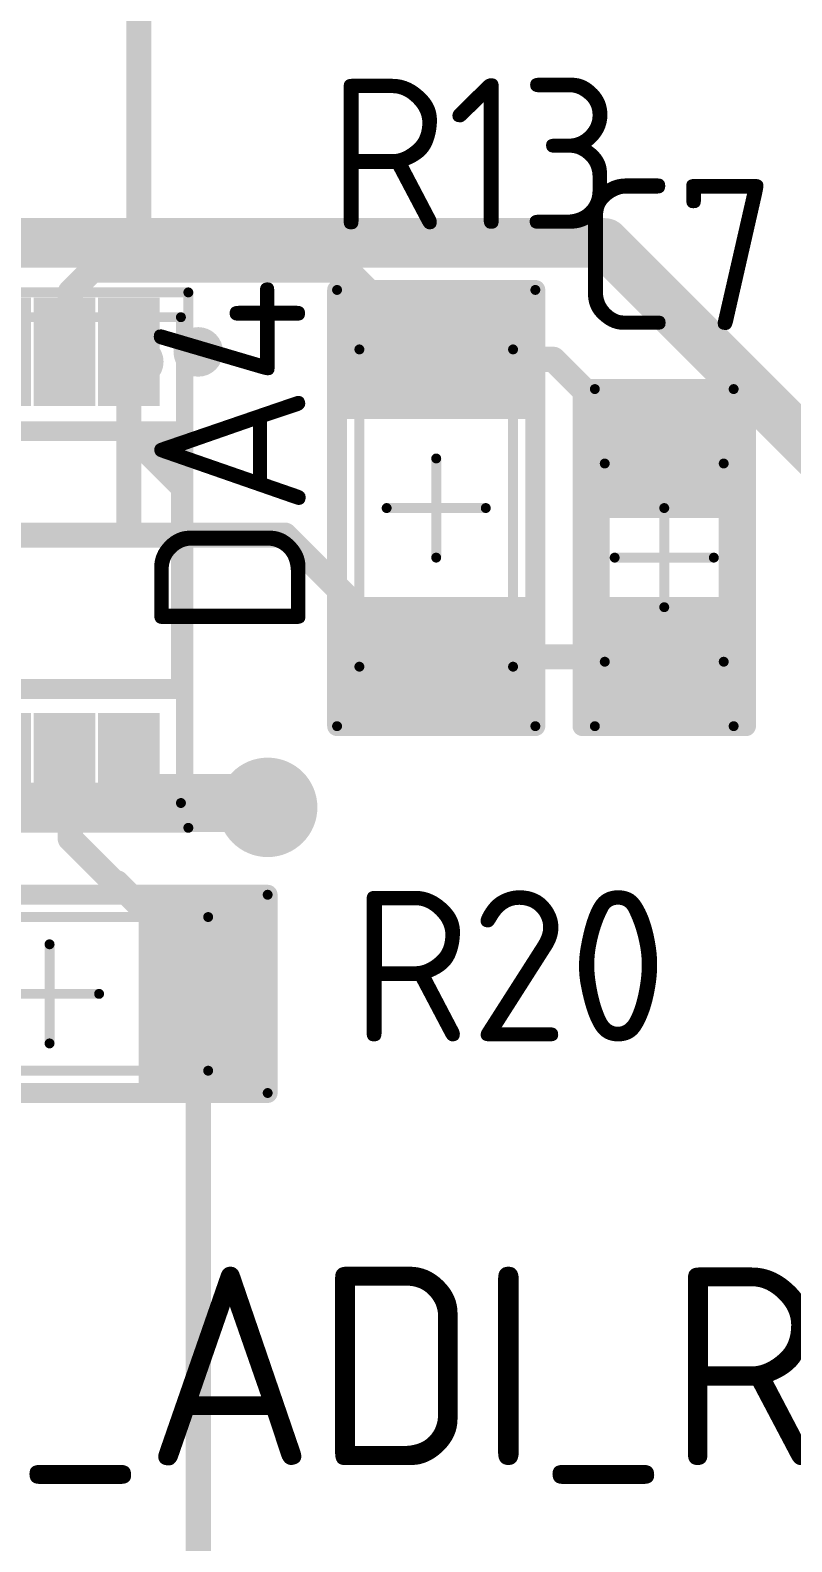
# Model space of a CAD drawing. Header units: inches. Extents: x 0 to 220, y 0 to 79.
# Drawn here: x 170.71 to 178.39, y 19.3 to 34.55 of the extents above; entities that cross this region are included whole.
import ezdxf

# ---------------------------------------------------------------- set-up
doc = ezdxf.new("R2010")
doc.units = ezdxf.units.IN
for name, color, linetype in [('Bottom Layer- Bottom', 5, 'Continuous'), ('Bottom Solder- Bot Mask', 6, 'Continuous'), ('Mechanical 1- Top Assy', 6, 'Continuous'), ('Mechanical 13', 56, 'Continuous'), ('Mechanical 15', 56, 'Continuous'), ('Top Layer- Top', 1, 'Continuous'), ('Top Overlay- Top Silk', 2, 'Continuous'), ('Top Paste- Top Paste', 8, 'Continuous'), ('Top Solder- Top Mask', 216, 'Continuous')]:
    doc.layers.add(name, color=color, linetype=linetype)
doc.styles.add('GOST type B', font='', dxfattribs={"height": 0.2})
doc.styles.get('GOST type B').set_extended_font_data('GOST type B')

# ---------------------------------------------------------------- blocks, each defined once
blk = doc.blocks.new('1206_29')
at = {"layer": 'Top Layer- Top'}
for points in [[(-1.99999981, -0.7999996699999999), (-1.99999981, 0.7999996699999999), (-0.9999992699999999, 0.7999996699999999), (-0.9999992699999999, -0.7999996699999999)], [(0.9999992699999999, -0.7999996699999999), (0.9999992699999999, 0.7999996699999999), (1.99999981, 0.7999996699999999), (1.99999981, -0.7999996699999999)]]:
    blk.add_hatch(color=7, dxfattribs=at).paths.add_polyline_path(points)
at = {"layer": 'Top Paste- Top Paste'}
for points in [[(-1.99999981, -0.7999996699999999), (-1.99999981, 0.7999996699999999), (-0.9999992699999999, 0.7999996699999999), (-0.9999992699999999, -0.7999996699999999)], [(0.9999992699999999, -0.7999996699999999), (0.9999992699999999, 0.7999996699999999), (1.99999981, 0.7999996699999999), (1.99999981, -0.7999996699999999)]]:
    blk.add_hatch(color=7, dxfattribs=at).paths.add_polyline_path(points)
at = {"layer": 'Top Solder- Top Mask'}
for points in [[(-2.10159981, -0.90159967), (-2.10159981, 0.90159967), (-0.89839927, 0.90159967), (-0.89839927, -0.90159967)], [(0.89839927, -0.90159967), (0.89839927, 0.90159967), (2.10159981, 0.90159967), (2.10159981, -0.90159967)]]:
    blk.add_hatch(color=7, dxfattribs=at).paths.add_polyline_path(points)
at = {"layer": 'Mechanical 13'}
for points in [[(-1.60000188, 0.77499972, 0.0999998, 0.0999998, 0), (1.59999934, 0.77499972, 0.0999998, 0.0999998, 0)], [(-1.60000188, -0.77499972, 0.0999998, 0.0999998, 0), (-1.60000188, 0.77499972, 0.0999998, 0.0999998, 0)], [(1.59999934, -0.77499972, 0.0999998, 0.0999998, 0), (1.59999934, 0.77499972, 0.0999998, 0.0999998, 0)], [(-1.60000188, -0.77499972, 0.0999998, 0.0999998, 0), (1.59999934, -0.77499972, 0.0999998, 0.0999998, 0)]]:
    blk.add_lwpolyline(points, format="xyseb", dxfattribs=at)
for points in [[(-1.62500056, 0.77499972, 0.0499999, 0.0499999, 1), (-1.5750032, 0.77499972, 0.0499999, 0.0499999, 1)], [(-1.62500056, 0.77499972, 0.0499999, 0.0499999, 1), (-1.5750032, 0.77499972, 0.0499999, 0.0499999, 1)], [(1.57500066, 0.77499972, 0.0499999, 0.0499999, 1), (1.62499802, 0.77499972, 0.0499999, 0.0499999, 1)], [(1.57500066, 0.77499972, 0.0499999, 0.0499999, 1), (1.62499802, 0.77499972, 0.0499999, 0.0499999, 1)], [(-1.62500056, -0.77499972, 0.0499999, 0.0499999, 1), (-1.5750032, -0.77499972, 0.0499999, 0.0499999, 1)], [(-1.62500056, -0.77499972, 0.0499999, 0.0499999, 1), (-1.5750032, -0.77499972, 0.0499999, 0.0499999, 1)], [(1.57500066, -0.77499972, 0.0499999, 0.0499999, 1), (1.62499802, -0.77499972, 0.0499999, 0.0499999, 1)], [(1.57500066, -0.77499972, 0.0499999, 0.0499999, 1), (1.62499802, -0.77499972, 0.0499999, 0.0499999, 1)]]:
    blk.add_lwpolyline(points, format="xyseb", close=True, dxfattribs=at)
at = {"layer": 'Mechanical 15'}
for points in [[(-2.20000068, -1.00000054, 0.0999998, 0.0999998, 0), (-2.20000068, 1.00000054, 0.0999998, 0.0999998, 0)], [(-2.20000068, 1.00000054, 0.0999998, 0.0999998, 0), (2.20000068, 1.00000054, 0.0999998, 0.0999998, 0)], [(2.20000068, -1.00000054, 0.0999998, 0.0999998, 0), (2.20000068, 1.00000054, 0.0999998, 0.0999998, 0)], [(0, -0.50000154, 0.0999998, 0.0999998, 0), (0, 0.499999, 0.0999998, 0.0999998, 0)], [(-0.499999, 0, 0.0999998, 0.0999998, 0), (0.50000154, 0, 0.0999998, 0.0999998, 0)], [(-2.20000068, -1.00000054, 0.0999998, 0.0999998, 0), (2.20000068, -1.00000054, 0.0999998, 0.0999998, 0)]]:
    blk.add_lwpolyline(points, format="xyseb", dxfattribs=at)
for points in [[(-2.22499936, 1.00000054, 0.0499999, 0.0499999, 1), (-2.175002, 1.00000054, 0.0499999, 0.0499999, 1)], [(-2.22499936, 1.00000054, 0.0499999, 0.0499999, 1), (-2.175002, 1.00000054, 0.0499999, 0.0499999, 1)], [(2.175002, 1.00000054, 0.0499999, 0.0499999, 1), (2.22499936, 1.00000054, 0.0499999, 0.0499999, 1)], [(2.175002, 1.00000054, 0.0499999, 0.0499999, 1), (2.22499936, 1.00000054, 0.0499999, 0.0499999, 1)], [(-0.02499868, 0.499999, 0.0499999, 0.0499999, 1), (0.02499868, 0.499999, 0.0499999, 0.0499999, 1)], [(-0.5249976799999999, 0, 0.0499999, 0.0499999, 1), (-0.47500032, 0, 0.0499999, 0.0499999, 1)], [(0.47500286, 0, 0.0499999, 0.0499999, 1), (0.52500022, 0, 0.0499999, 0.0499999, 1)], [(-0.02499868, -0.50000154, 0.0499999, 0.0499999, 1), (0.02499868, -0.50000154, 0.0499999, 0.0499999, 1)], [(-2.22499936, -1.00000054, 0.0499999, 0.0499999, 1), (-2.175002, -1.00000054, 0.0499999, 0.0499999, 1)], [(-2.22499936, -1.00000054, 0.0499999, 0.0499999, 1), (-2.175002, -1.00000054, 0.0499999, 0.0499999, 1)], [(2.175002, -1.00000054, 0.0499999, 0.0499999, 1), (2.22499936, -1.00000054, 0.0499999, 0.0499999, 1)], [(2.175002, -1.00000054, 0.0499999, 0.0499999, 1), (2.22499936, -1.00000054, 0.0499999, 0.0499999, 1)]]:
    blk.add_lwpolyline(points, format="xyseb", close=True, dxfattribs=at)
at = {"layer": 'Top Overlay- Top Silk'}
for points in [[(-2.20000068, 1.00000054, 0.1999996, 0.1999996, 0), (2.20000068, 1.00000054, 0.1999996, 0.1999996, 0)], [(-2.20000068, -1.00000054, 0.1999996, 0.1999996, 0), (-2.20000068, 1.00000054, 0.1999996, 0.1999996, 0)], [(2.20000068, -1.00000054, 0.1999996, 0.1999996, 0), (2.20000068, 1.00000054, 0.1999996, 0.1999996, 0)], [(-2.20000068, -1.00000054, 0.1999996, 0.1999996, 0), (2.20000068, -1.00000054, 0.1999996, 0.1999996, 0)]]:
    blk.add_lwpolyline(points, format="xyseb", dxfattribs=at)
for points in [[(-2.25000058, 1.00000054, 0.0999998, 0.0999998, 1), (-2.15000078, 1.00000054, 0.0999998, 0.0999998, 1)], [(-2.25000058, 1.00000054, 0.0999998, 0.0999998, 1), (-2.15000078, 1.00000054, 0.0999998, 0.0999998, 1)], [(2.15000078, 1.00000054, 0.0999998, 0.0999998, 1), (2.25000058, 1.00000054, 0.0999998, 0.0999998, 1)], [(2.15000078, 1.00000054, 0.0999998, 0.0999998, 1), (2.25000058, 1.00000054, 0.0999998, 0.0999998, 1)], [(-2.25000058, -1.00000054, 0.0999998, 0.0999998, 1), (-2.15000078, -1.00000054, 0.0999998, 0.0999998, 1)], [(-2.25000058, -1.00000054, 0.0999998, 0.0999998, 1), (-2.15000078, -1.00000054, 0.0999998, 0.0999998, 1)], [(2.15000078, -1.00000054, 0.0999998, 0.0999998, 1), (2.25000058, -1.00000054, 0.0999998, 0.0999998, 1)], [(2.15000078, -1.00000054, 0.0999998, 0.0999998, 1), (2.25000058, -1.00000054, 0.0999998, 0.0999998, 1)]]:
    blk.add_lwpolyline(points, format="xyseb", close=True, dxfattribs=at)
blk = doc.blocks.new('1206_41')
at = {"layer": 'Top Layer- Top'}
for points in [[(-1.99999981, -0.79999967), (-1.99999981, 0.7999996699999997), (-0.99999927, 0.79999967), (-0.9999992699999999, -0.7999996699999997)], [(0.99999927, -0.79999967), (0.9999992699999999, 0.7999996699999997), (1.99999981, 0.79999967), (1.99999981, -0.7999996699999997)]]:
    blk.add_hatch(color=7, dxfattribs=at).paths.add_polyline_path(points)
at = {"layer": 'Top Paste- Top Paste'}
for points in [[(-1.99999981, -0.79999967), (-1.99999981, 0.7999996699999997), (-0.99999927, 0.79999967), (-0.9999992699999999, -0.7999996699999997)], [(0.99999927, -0.79999967), (0.9999992699999999, 0.7999996699999997), (1.99999981, 0.79999967), (1.99999981, -0.7999996699999997)]]:
    blk.add_hatch(color=7, dxfattribs=at).paths.add_polyline_path(points)
at = {"layer": 'Top Solder- Top Mask'}
for points in [[(-2.10159981, -0.9015996700000002), (-2.10159981, 0.9015996699999999), (-0.8983992700000001, 0.9015996700000002), (-0.8983992699999997, -0.9015996699999999)], [(0.8983992700000001, -0.9015996700000002), (0.8983992699999997, 0.9015996699999999), (2.10159981, 0.9015996700000002), (2.10159981, -0.9015996699999999)]]:
    blk.add_hatch(color=7, dxfattribs=at).paths.add_polyline_path(points)
at = {"layer": 'Mechanical 13'}
for points in [[(1.59999934, 0.77499972, 0.0999998, 0.0999998, 0), (-1.60000188, 0.77499972, 0.0999998, 0.0999998, 0)], [(-1.60000188, -0.77499972, 0.0999998, 0.0999998, 0), (-1.60000188, 0.77499972, 0.0999998, 0.0999998, 0)], [(1.59999934, -0.77499972, 0.0999998, 0.0999998, 0), (1.59999934, 0.77499972, 0.0999998, 0.0999998, 0)], [(1.59999934, -0.77499972, 0.0999998, 0.0999998, 0), (-1.60000188, -0.77499972, 0.0999998, 0.0999998, 0)]]:
    blk.add_lwpolyline(points, format="xyseb", dxfattribs=at)
for points in [[(-1.62500056, 0.77499972, 0.0499999, 0.0499999, 1), (-1.5750032, 0.77499972, 0.0499999, 0.0499999, 1)], [(-1.62500056, 0.77499972, 0.0499999, 0.0499999, 1), (-1.5750032, 0.77499972, 0.0499999, 0.0499999, 1)], [(1.57500066, 0.77499972, 0.0499999, 0.0499999, 1), (1.62499802, 0.77499972, 0.0499999, 0.0499999, 1)], [(1.57500066, 0.77499972, 0.0499999, 0.0499999, 1), (1.62499802, 0.77499972, 0.0499999, 0.0499999, 1)], [(-1.62500056, -0.77499972, 0.0499999, 0.0499999, 1), (-1.5750032, -0.77499972, 0.0499999, 0.0499999, 1)], [(-1.62500056, -0.77499972, 0.0499999, 0.0499999, 1), (-1.5750032, -0.77499972, 0.0499999, 0.0499999, 1)], [(1.57500066, -0.77499972, 0.0499999, 0.0499999, 1), (1.62499802, -0.77499972, 0.0499999, 0.0499999, 1)], [(1.57500066, -0.77499972, 0.0499999, 0.0499999, 1), (1.62499802, -0.77499972, 0.0499999, 0.0499999, 1)]]:
    blk.add_lwpolyline(points, format="xyseb", close=True, dxfattribs=at)
at = {"layer": 'Mechanical 15'}
for points in [[(-2.20000068, -1.00000054, 0.0999998, 0.0999998, 0), (-2.20000068, 1.00000054, 0.0999998, 0.0999998, 0)], [(2.20000068, 1.00000054, 0.0999998, 0.0999998, 0), (-2.20000068, 1.00000054, 0.0999998, 0.0999998, 0)], [(2.20000068, -1.00000054, 0.0999998, 0.0999998, 0), (2.20000068, 1.00000054, 0.0999998, 0.0999998, 0)], [(0, -0.50000154, 0.0999998, 0.0999998, 0), (0, 0.499999, 0.0999998, 0.0999998, 0)], [(0.50000154, 0, 0.0999998, 0.0999998, 0), (-0.499999, 0, 0.0999998, 0.0999998, 0)], [(2.20000068, -1.00000054, 0.0999998, 0.0999998, 0), (-2.20000068, -1.00000054, 0.0999998, 0.0999998, 0)]]:
    blk.add_lwpolyline(points, format="xyseb", dxfattribs=at)
for points in [[(-2.22499936, 1.00000054, 0.0499999, 0.0499999, 1), (-2.175002, 1.00000054, 0.0499999, 0.0499999, 1)], [(-2.22499936, 1.00000054, 0.0499999, 0.0499999, 1), (-2.175002, 1.00000054, 0.0499999, 0.0499999, 1)], [(2.175002, 1.00000054, 0.0499999, 0.0499999, 1), (2.22499936, 1.00000054, 0.0499999, 0.0499999, 1)], [(2.175002, 1.00000054, 0.0499999, 0.0499999, 1), (2.22499936, 1.00000054, 0.0499999, 0.0499999, 1)], [(-0.02499868, 0.499999, 0.0499999, 0.0499999, 1), (0.02499868, 0.499999, 0.0499999, 0.0499999, 1)], [(-0.5249976799999999, 0, 0.0499999, 0.0499999, 1), (-0.47500032, 0, 0.0499999, 0.0499999, 1)], [(0.47500286, 0, 0.0499999, 0.0499999, 1), (0.52500022, 0, 0.0499999, 0.0499999, 1)], [(-0.02499868, -0.50000154, 0.0499999, 0.0499999, 1), (0.02499868, -0.50000154, 0.0499999, 0.0499999, 1)], [(-2.22499936, -1.00000054, 0.0499999, 0.0499999, 1), (-2.175002, -1.00000054, 0.0499999, 0.0499999, 1)], [(-2.22499936, -1.00000054, 0.0499999, 0.0499999, 1), (-2.175002, -1.00000054, 0.0499999, 0.0499999, 1)], [(2.175002, -1.00000054, 0.0499999, 0.0499999, 1), (2.22499936, -1.00000054, 0.0499999, 0.0499999, 1)], [(2.175002, -1.00000054, 0.0499999, 0.0499999, 1), (2.22499936, -1.00000054, 0.0499999, 0.0499999, 1)]]:
    blk.add_lwpolyline(points, format="xyseb", close=True, dxfattribs=at)
at = {"layer": 'Top Overlay- Top Silk'}
for points in [[(2.20000068, 1.00000054, 0.1999996, 0.1999996, 0), (-2.20000068, 1.00000054, 0.1999996, 0.1999996, 0)], [(-2.20000068, -1.00000054, 0.1999996, 0.1999996, 0), (-2.20000068, 1.00000054, 0.1999996, 0.1999996, 0)], [(2.20000068, -1.00000054, 0.1999996, 0.1999996, 0), (2.20000068, 1.00000054, 0.1999996, 0.1999996, 0)], [(2.20000068, -1.00000054, 0.1999996, 0.1999996, 0), (-2.20000068, -1.00000054, 0.1999996, 0.1999996, 0)]]:
    blk.add_lwpolyline(points, format="xyseb", dxfattribs=at)
for points in [[(-2.25000058, 1.00000054, 0.0999998, 0.0999998, 1), (-2.15000078, 1.00000054, 0.0999998, 0.0999998, 1)], [(-2.25000058, 1.00000054, 0.0999998, 0.0999998, 1), (-2.15000078, 1.00000054, 0.0999998, 0.0999998, 1)], [(2.15000078, 1.00000054, 0.0999998, 0.0999998, 1), (2.25000058, 1.00000054, 0.0999998, 0.0999998, 1)], [(2.15000078, 1.00000054, 0.0999998, 0.0999998, 1), (2.25000058, 1.00000054, 0.0999998, 0.0999998, 1)], [(-2.25000058, -1.00000054, 0.0999998, 0.0999998, 1), (-2.15000078, -1.00000054, 0.0999998, 0.0999998, 1)], [(-2.25000058, -1.00000054, 0.0999998, 0.0999998, 1), (-2.15000078, -1.00000054, 0.0999998, 0.0999998, 1)], [(2.15000078, -1.00000054, 0.0999998, 0.0999998, 1), (2.25000058, -1.00000054, 0.0999998, 0.0999998, 1)], [(2.15000078, -1.00000054, 0.0999998, 0.0999998, 1), (2.25000058, -1.00000054, 0.0999998, 0.0999998, 1)]]:
    blk.add_lwpolyline(points, format="xyseb", close=True, dxfattribs=at)
blk = doc.blocks.new('8_MSOP_45')
at = {"layer": 'Mechanical 1- Top Assy'}
h = blk.add_hatch(color=7, dxfattribs=at)
edge = h.paths.add_edge_path()
edge.add_arc((-0.0999998, 0.0999998), 0.2499995, 0, 360)
at = {"layer": 'Top Layer- Top'}
for points in [[(-0.20999958, 3.74499886), (-0.20999958, 4.63499962), (0.20999958, 4.63499962), (0.20999958, 3.74499886)], [(0.44000166, 3.74499886), (0.44000166, 4.63499962), (0.86000082, 4.63499962), (0.86000082, 3.74499886)], [(1.09000036, 3.74499886), (1.09000036, 4.63499962), (1.50999952, 4.63499962), (1.50999952, 3.74499886)], [(1.7400016, 3.74499886), (1.7400016, 4.63499962), (2.16000076, 4.63499962), (2.16000076, 3.74499886)], [(-0.20999958, -0.44500038), (-0.20999958, 0.44500038), (0.20999958, 0.44500038), (0.20999958, -0.44500038)], [(0.44000166, -0.44500038), (0.44000166, 0.44500038), (0.86000082, 0.44500038), (0.86000082, -0.44500038)], [(1.09000036, -0.44500038), (1.09000036, 0.44500038), (1.50999952, 0.44500038), (1.50999952, -0.44500038)], [(1.7400016, -0.44500038), (1.7400016, 0.44500038), (2.16000076, 0.44500038), (2.16000076, -0.44500038)]]:
    blk.add_hatch(color=7, dxfattribs=at).paths.add_polyline_path(points)
at = {"layer": 'Top Overlay- Top Silk'}
blk.add_hatch(color=2, dxfattribs=at).paths.add_polyline_path([(-0.52500022, 0.8000009399999999), (0.19496786, 0.80002888), (-0.52502816, 1.5200249)])
h = blk.add_hatch(color=7, dxfattribs=at)
edge = h.paths.add_edge_path()
edge.add_arc((-0.7000011399999999, 0), 0.2499995, 0, 360)
at = {"layer": 'Top Paste- Top Paste'}
for points in [[(-0.20999958, 3.74499886), (-0.20999958, 4.63499962), (0.20999958, 4.63499962), (0.20999958, 3.74499886)], [(0.44000166, 3.74499886), (0.44000166, 4.63499962), (0.86000082, 4.63499962), (0.86000082, 3.74499886)], [(1.09000036, 3.74499886), (1.09000036, 4.63499962), (1.50999952, 4.63499962), (1.50999952, 3.74499886)], [(1.7400016, 3.74499886), (1.7400016, 4.63499962), (2.16000076, 4.63499962), (2.16000076, 3.74499886)], [(-0.20999958, -0.44500038), (-0.20999958, 0.44500038), (0.20999958, 0.44500038), (0.20999958, -0.44500038)], [(0.44000166, -0.44500038), (0.44000166, 0.44500038), (0.86000082, 0.44500038), (0.86000082, -0.44500038)], [(1.09000036, -0.44500038), (1.09000036, 0.44500038), (1.50999952, 0.44500038), (1.50999952, -0.44500038)], [(1.7400016, -0.44500038), (1.7400016, 0.44500038), (2.16000076, 0.44500038), (2.16000076, -0.44500038)]]:
    blk.add_hatch(color=7, dxfattribs=at).paths.add_polyline_path(points)
at = {"layer": 'Top Solder- Top Mask'}
for points in [[(-0.31159958, 3.64339886), (-0.3115995799999999, 4.73659962), (0.31159958, 4.73659962), (0.3115995799999999, 3.64339886)], [(0.33840166, 3.64339886), (0.33840166, 4.73659962), (0.9616008199999999, 4.73659962), (0.9616008199999999, 3.64339886)], [(0.98840036, 3.64339886), (0.98840036, 4.73659962), (1.61159952, 4.73659962), (1.61159952, 3.64339886)], [(1.6384016, 3.64339886), (1.6384016, 4.73659962), (2.26160076, 4.73659962), (2.26160076, 3.64339886)], [(-0.31159958, -0.54660038), (-0.3115995799999999, 0.54660038), (0.31159958, 0.54660038), (0.3115995799999999, -0.54660038)], [(0.33840166, -0.54660038), (0.33840166, 0.54660038), (0.9616008199999999, 0.54660038), (0.9616008199999999, -0.54660038)], [(0.98840036, -0.54660038), (0.98840036, 0.54660038), (1.61159952, 0.54660038), (1.61159952, -0.54660038)], [(1.6384016, -0.54660038), (1.6384016, 0.54660038), (2.26160076, 0.54660038), (2.26160076, -0.54660038)]]:
    blk.add_hatch(color=7, dxfattribs=at).paths.add_polyline_path(points)
at = {"layer": 'Mechanical 1- Top Assy'}
for points in [[(2.47498616, 4.5501941, 0.0999998, 0.0999998, 0), (-0.5250586399999999, 4.5501941, 0.0999998, 0.0999998, 0)], [(-0.5250586399999999, 4.5501941, 0.0999998, 0.0999998, 0), (-0.5250586399999999, -0.34985198, 0.0999998, 0.0999998, 0)], [(2.47498616, 4.5501941, 0.0999998, 0.0999998, 0), (2.47498616, -0.34985198, 0.0999998, 0.0999998, 0)], [(2.47498616, -0.34985198, 0.0999998, 0.0999998, 0), (-0.5250586399999999, -0.34985198, 0.0999998, 0.0999998, 0)]]:
    blk.add_lwpolyline(points, format="xyseb", dxfattribs=at)
for points in [[(-0.55005732, 4.5501941, 0.0499999, 0.0499999, 1), (-0.50005996, 4.5501941, 0.0499999, 0.0499999, 1)], [(-0.55005732, 4.5501941, 0.0499999, 0.0499999, 1), (-0.50005996, 4.5501941, 0.0499999, 0.0499999, 1)], [(2.44998748, 4.5501941, 0.0499999, 0.0499999, 1), (2.49998484, 4.5501941, 0.0499999, 0.0499999, 1)], [(2.44998748, 4.5501941, 0.0499999, 0.0499999, 1), (2.49998484, 4.5501941, 0.0499999, 0.0499999, 1)], [(-0.55005732, -0.34985198, 0.0499999, 0.0499999, 1), (-0.50005996, -0.34985198, 0.0499999, 0.0499999, 1)], [(-0.55005732, -0.34985198, 0.0499999, 0.0499999, 1), (-0.50005996, -0.34985198, 0.0499999, 0.0499999, 1)], [(2.44998748, -0.34985198, 0.0499999, 0.0499999, 1), (2.49998484, -0.34985198, 0.0499999, 0.0499999, 1)], [(2.44998748, -0.34985198, 0.0499999, 0.0499999, 1), (2.49998484, -0.34985198, 0.0499999, 0.0499999, 1)]]:
    blk.add_lwpolyline(points, format="xyseb", close=True, dxfattribs=at)
at = {"layer": 'Mechanical 15'}
for points in [[(-0.5999987999999999, 4.800000559999999, 0.0999998, 0.0999998, 0), (-0.5999987999999999, -0.5999987999999999, 0.0999998, 0.0999998, 0)], [(2.59999988, 4.800000559999999, 0.0999998, 0.0999998, 0), (-0.5999987999999999, 4.800000559999999, 0.0999998, 0.0999998, 0)], [(2.59999988, 4.800000559999999, 0.0999998, 0.0999998, 0), (2.59999988, 3.300001019999999, 0.0999998, 0.0999998, 0)], [(2.59999988, 3.300001019999999, 0.0999998, 0.0999998, 0), (2.59999988, -0.5999987999999999, 0.0999998, 0.0999998, 0)], [(2.59999988, -0.5999987999999999, 0.0999998, 0.0999998, 0), (-0.5999987999999999, -0.5999987999999999, 0.0999998, 0.0999998, 0)]]:
    blk.add_lwpolyline(points, format="xyseb", dxfattribs=at)
for points in [[(-0.62499748, 4.800000559999999, 0.0499999, 0.0499999, 1), (-0.57500012, 4.800000559999999, 0.0499999, 0.0499999, 1)], [(-0.62499748, 4.800000559999999, 0.0499999, 0.0499999, 1), (-0.57500012, 4.800000559999999, 0.0499999, 0.0499999, 1)], [(2.5750012, 4.800000559999999, 0.0499999, 0.0499999, 1), (2.62499856, 4.800000559999999, 0.0499999, 0.0499999, 1)], [(2.5750012, 4.800000559999999, 0.0499999, 0.0499999, 1), (2.62499856, 4.800000559999999, 0.0499999, 0.0499999, 1)], [(2.5750012, 3.300001019999999, 0.0499999, 0.0499999, 1), (2.62499856, 3.300001019999999, 0.0499999, 0.0499999, 1)], [(2.5750012, 3.300001019999999, 0.0499999, 0.0499999, 1), (2.62499856, 3.300001019999999, 0.0499999, 0.0499999, 1)], [(-0.62499748, -0.5999987999999999, 0.0499999, 0.0499999, 1), (-0.57500012, -0.5999987999999999, 0.0499999, 0.0499999, 1)], [(-0.62499748, -0.5999987999999999, 0.0499999, 0.0499999, 1), (-0.57500012, -0.5999987999999999, 0.0499999, 0.0499999, 1)], [(2.5750012, -0.5999987999999999, 0.0499999, 0.0499999, 1), (2.62499856, -0.5999987999999999, 0.0499999, 0.0499999, 1)], [(2.5750012, -0.5999987999999999, 0.0499999, 0.0499999, 1), (2.62499856, -0.5999987999999999, 0.0499999, 0.0499999, 1)]]:
    blk.add_lwpolyline(points, format="xyseb", close=True, dxfattribs=at)
at = {"layer": 'Top Overlay- Top Silk'}
for points in [[(-0.52500022, 3.40000082, 0.1999996, 0.1999996, 0), (-0.52500022, 0.8000009399999999, 0.1999996, 0.1999996, 0)], [(2.50000008, 3.40000082, 0.1999996, 0.1999996, 0), (-0.52500022, 3.40000082, 0.1999996, 0.1999996, 0)], [(2.50000008, 3.40000082, 0.1999996, 0.1999996, 0), (2.50000008, 0.8000009399999999, 0.1999996, 0.1999996, 0)], [(2.50000008, 0.8000009399999999, 0.1999996, 0.1999996, 0), (-0.52500022, 0.8000009399999999, 0.1999996, 0.1999996, 0)]]:
    blk.add_lwpolyline(points, format="xyseb", dxfattribs=at)
for points in [[(-0.57500012, 3.40000082, 0.0999998, 0.0999998, 1), (-0.47500032, 3.40000082, 0.0999998, 0.0999998, 1)], [(-0.57500012, 3.40000082, 0.0999998, 0.0999998, 1), (-0.47500032, 3.40000082, 0.0999998, 0.0999998, 1)], [(2.45000018, 3.40000082, 0.0999998, 0.0999998, 1), (2.54999998, 3.40000082, 0.0999998, 0.0999998, 1)], [(2.45000018, 3.40000082, 0.0999998, 0.0999998, 1), (2.54999998, 3.40000082, 0.0999998, 0.0999998, 1)], [(-0.57500012, 0.8000009399999999, 0.0999998, 0.0999998, 1), (-0.47500032, 0.8000009399999999, 0.0999998, 0.0999998, 1)], [(-0.57500012, 0.8000009399999999, 0.0999998, 0.0999998, 1), (-0.47500032, 0.8000009399999999, 0.0999998, 0.0999998, 1)], [(2.45000018, 0.8000009399999999, 0.0999998, 0.0999998, 1), (2.54999998, 0.8000009399999999, 0.0999998, 0.0999998, 1)], [(2.45000018, 0.8000009399999999, 0.0999998, 0.0999998, 1), (2.54999998, 0.8000009399999999, 0.0999998, 0.0999998, 1)]]:
    blk.add_lwpolyline(points, format="xyseb", close=True, dxfattribs=at)
blk = doc.blocks.new('CAP__0805_52')
at = {"layer": 'Top Layer- Top'}
for points in [[(-1.50000081, -0.6250000200000001), (-1.50000081, 0.6250000199999999), (-0.5000002700000001, 0.6250000200000001), (-0.5000002699999999, -0.6250000199999999)], [(0.5000002700000001, -0.6250000200000001), (0.5000002699999999, 0.6250000199999999), (1.50000081, 0.6250000200000001), (1.50000081, -0.6250000199999999)]]:
    blk.add_hatch(color=7, dxfattribs=at).paths.add_polyline_path(points)
at = {"layer": 'Top Paste- Top Paste'}
for points in [[(-1.50000081, -0.6250000200000001), (-1.50000081, 0.6250000199999999), (-0.5000002700000001, 0.6250000200000001), (-0.5000002699999999, -0.6250000199999999)], [(0.5000002700000001, -0.6250000200000001), (0.5000002699999999, 0.6250000199999999), (1.50000081, 0.6250000200000001), (1.50000081, -0.6250000199999999)]]:
    blk.add_hatch(color=7, dxfattribs=at).paths.add_polyline_path(points)
at = {"layer": 'Top Solder- Top Mask'}
for points in [[(-1.60160081, -0.7266000200000001), (-1.60160081, 0.7266000199999998), (-0.3984002700000001, 0.7266000200000001), (-0.3984002699999999, -0.7266000199999998)], [(0.3984002700000001, -0.7266000200000001), (0.3984002699999999, 0.7266000199999998), (1.60160081, 0.7266000200000001), (1.60160081, -0.7266000199999998)]]:
    blk.add_hatch(color=7, dxfattribs=at).paths.add_polyline_path(points)
at = {"layer": 'Mechanical 13'}
for points in [[(-0.94918784, -0.5999987999999999, 0.0999998, 0.0999998, 0), (-0.94918784, 0.5999987999999999, 0.0999998, 0.0999998, 0)], [(1.05000044, 0.5999987999999999, 0.0999998, 0.0999998, 0), (-0.94918784, 0.5999987999999999, 0.0999998, 0.0999998, 0)], [(1.05000044, -0.5999987999999999, 0.0999998, 0.0999998, 0), (1.05000044, 0.5999987999999999, 0.0999998, 0.0999998, 0)], [(1.05000044, -0.5999987999999999, 0.0999998, 0.0999998, 0), (-0.94918784, -0.5999987999999999, 0.0999998, 0.0999998, 0)]]:
    blk.add_lwpolyline(points, format="xyseb", dxfattribs=at)
for points in [[(-0.97418652, 0.5999987999999999, 0.0499999, 0.0499999, 1), (-0.92418916, 0.5999987999999999, 0.0499999, 0.0499999, 1)], [(-0.97418652, 0.5999987999999999, 0.0499999, 0.0499999, 1), (-0.92418916, 0.5999987999999999, 0.0499999, 0.0499999, 1)], [(1.02500176, 0.5999987999999999, 0.0499999, 0.0499999, 1), (1.07499912, 0.5999987999999999, 0.0499999, 0.0499999, 1)], [(1.02500176, 0.5999987999999999, 0.0499999, 0.0499999, 1), (1.07499912, 0.5999987999999999, 0.0499999, 0.0499999, 1)], [(-0.97418652, -0.5999987999999999, 0.0499999, 0.0499999, 1), (-0.92418916, -0.5999987999999999, 0.0499999, 0.0499999, 1)], [(-0.97418652, -0.5999987999999999, 0.0499999, 0.0499999, 1), (-0.92418916, -0.5999987999999999, 0.0499999, 0.0499999, 1)], [(1.02500176, -0.5999987999999999, 0.0499999, 0.0499999, 1), (1.07499912, -0.5999987999999999, 0.0499999, 0.0499999, 1)], [(1.02500176, -0.5999987999999999, 0.0499999, 0.0499999, 1), (1.07499912, -0.5999987999999999, 0.0499999, 0.0499999, 1)]]:
    blk.add_lwpolyline(points, format="xyseb", close=True, dxfattribs=at)
at = {"layer": 'Mechanical 15'}
for points in [[(1.69999914, 0.7000011399999999, 0.0999998, 0.0999998, 0), (-1.69999914, 0.7000011399999999, 0.0999998, 0.0999998, 0)], [(-1.69999914, -0.7000011399999999, 0.0999998, 0.0999998, 0), (-1.69999914, 0.7000011399999999, 0.0999998, 0.0999998, 0)], [(1.69999914, -0.7000011399999999, 0.0999998, 0.0999998, 0), (1.69999914, 0.7000011399999999, 0.0999998, 0.0999998, 0)], [(0, -0.499999, 0.0999998, 0.0999998, 0), (0, 0.499999, 0.0999998, 0.0999998, 0)], [(0.50000154, 0, 0.0999998, 0.0999998, 0), (-0.499999, 0, 0.0999998, 0.0999998, 0)], [(1.69999914, -0.7000011399999999, 0.0999998, 0.0999998, 0), (-1.69999914, -0.7000011399999999, 0.0999998, 0.0999998, 0)]]:
    blk.add_lwpolyline(points, format="xyseb", dxfattribs=at)
for points in [[(-1.72499782, 0.7000011399999999, 0.0499999, 0.0499999, 1), (-1.67500046, 0.7000011399999999, 0.0499999, 0.0499999, 1)], [(-1.72499782, 0.7000011399999999, 0.0499999, 0.0499999, 1), (-1.67500046, 0.7000011399999999, 0.0499999, 0.0499999, 1)], [(1.67500046, 0.7000011399999999, 0.0499999, 0.0499999, 1), (1.72499782, 0.7000011399999999, 0.0499999, 0.0499999, 1)], [(1.67500046, 0.7000011399999999, 0.0499999, 0.0499999, 1), (1.72499782, 0.7000011399999999, 0.0499999, 0.0499999, 1)], [(-0.02499868, 0.499999, 0.0499999, 0.0499999, 1), (0.02499868, 0.499999, 0.0499999, 0.0499999, 1)], [(-0.5249976799999999, 0, 0.0499999, 0.0499999, 1), (-0.47500032, 0, 0.0499999, 0.0499999, 1)], [(0.47500286, 0, 0.0499999, 0.0499999, 1), (0.52500022, 0, 0.0499999, 0.0499999, 1)], [(-0.02499868, -0.499999, 0.0499999, 0.0499999, 1), (0.02499868, -0.499999, 0.0499999, 0.0499999, 1)], [(-1.72499782, -0.7000011399999999, 0.0499999, 0.0499999, 1), (-1.67500046, -0.7000011399999999, 0.0499999, 0.0499999, 1)], [(-1.72499782, -0.7000011399999999, 0.0499999, 0.0499999, 1), (-1.67500046, -0.7000011399999999, 0.0499999, 0.0499999, 1)], [(1.67500046, -0.7000011399999999, 0.0499999, 0.0499999, 1), (1.72499782, -0.7000011399999999, 0.0499999, 0.0499999, 1)], [(1.67500046, -0.7000011399999999, 0.0499999, 0.0499999, 1), (1.72499782, -0.7000011399999999, 0.0499999, 0.0499999, 1)]]:
    blk.add_lwpolyline(points, format="xyseb", close=True, dxfattribs=at)
at = {"layer": 'Top Overlay- Top Silk'}
for points in [[(-1.69999914, -0.8249996199999998, 0.1999996, 0.1999996, 0), (-1.69999914, 0.8249996199999998, 0.1999996, 0.1999996, 0)], [(1.69999914, 0.8249996199999998, 0.1999996, 0.1999996, 0), (-1.69999914, 0.8249996199999998, 0.1999996, 0.1999996, 0)], [(1.69999914, -0.8249996199999998, 0.1999996, 0.1999996, 0), (1.69999914, 0.8249996199999998, 0.1999996, 0.1999996, 0)], [(1.69999914, -0.8249996199999998, 0.1999996, 0.1999996, 0), (-1.69999914, -0.8249996199999998, 0.1999996, 0.1999996, 0)]]:
    blk.add_lwpolyline(points, format="xyseb", dxfattribs=at)
for points in [[(-1.74999904, 0.8249996199999998, 0.0999998, 0.0999998, 1), (-1.64999924, 0.8249996199999998, 0.0999998, 0.0999998, 1)], [(-1.74999904, 0.8249996199999998, 0.0999998, 0.0999998, 1), (-1.64999924, 0.8249996199999998, 0.0999998, 0.0999998, 1)], [(1.64999924, 0.8249996199999998, 0.0999998, 0.0999998, 1), (1.74999904, 0.8249996199999998, 0.0999998, 0.0999998, 1)], [(1.64999924, 0.8249996199999998, 0.0999998, 0.0999998, 1), (1.74999904, 0.8249996199999998, 0.0999998, 0.0999998, 1)], [(-1.74999904, -0.8249996199999998, 0.0999998, 0.0999998, 1), (-1.64999924, -0.8249996199999998, 0.0999998, 0.0999998, 1)], [(-1.74999904, -0.8249996199999998, 0.0999998, 0.0999998, 1), (-1.64999924, -0.8249996199999998, 0.0999998, 0.0999998, 1)], [(1.64999924, -0.8249996199999998, 0.0999998, 0.0999998, 1), (1.74999904, -0.8249996199999998, 0.0999998, 0.0999998, 1)], [(1.64999924, -0.8249996199999998, 0.0999998, 0.0999998, 1), (1.74999904, -0.8249996199999998, 0.0999998, 0.0999998, 1)]]:
    blk.add_lwpolyline(points, format="xyseb", close=True, dxfattribs=at)

msp = doc.modelspace()

# ---------------------------------------------------------------- hatches: boundary and pattern name
at = {"layer": 'Bottom Layer- Bottom'}
h = msp.add_hatch(color=7, dxfattribs=at)
edge = h.paths.add_edge_path()
edge.add_arc((173.09999924, 26.70712718), 0.3999992, 0, 360)
at = {"layer": 'Bottom Solder- Bot Mask'}
h = msp.add_hatch(color=7, dxfattribs=at)
edge = h.paths.add_edge_path()
edge.add_arc((173.09999924, 26.70712718), 0.5015992, 0, 360)
at = {"layer": 'Top Layer- Top'}
h = msp.add_hatch(color=7, dxfattribs=at)
edge = h.paths.add_edge_path()
edge.add_arc((173.09999924, 26.70712718), 0.3999992, 0, 360)
at = {"layer": 'Top Solder- Top Mask'}
h = msp.add_hatch(color=7, dxfattribs=at)
edge = h.paths.add_edge_path()
edge.add_arc((173.09999924, 26.70712718), 0.5015992, 0, 360)

# ---------------------------------------------------------------- linework, layer by layer
at = {"layer": 'Bottom Layer- Bottom'}
for points in [[(150.39999638, 32.40000123999999, 0.499999, 0.499999, 0), (176.49999752, 32.40000123999999, 0.499999, 0.499999, 0)], [(176.49999752, 32.40000123999999, 0.499999, 0.499999, 0), (188.39999912, 20.49999964, 0.499999, 0.499999, 0)], [(169.26587432, 26.70712718, 0.499999, 0.499999, 0), (173.09999924, 26.70712718, 0.499999, 0.499999, 0)]]:
    msp.add_lwpolyline(points, format="xyseb", dxfattribs=at)
for points in [[(176.37499904, 32.40000123999999, 0.2499995, 0.2499995, 1), (176.624996, 32.40000123999999, 0.2499995, 0.2499995, 1)], [(176.37499904, 32.40000123999999, 0.2499995, 0.2499995, 1), (176.624996, 32.40000123999999, 0.2499995, 0.2499995, 1)], [(172.97500076, 26.70712718, 0.2499995, 0.2499995, 1), (173.22499772, 26.70712718, 0.2499995, 0.2499995, 1)]]:
    msp.add_lwpolyline(points, format="xyseb", close=True, dxfattribs=at)
at = {"layer": 'Top Layer- Top'}
for points in [[(171.80100514, 32.12698934, 0.254, 0.254, 0), (171.80100514, 46.76497886, 0.254, 0.254, 0)], [(171.10900246, 31.90380462, 0.254, 0.254, 0), (171.33218718, 32.12698934, 0.254, 0.254, 0)], [(171.33218718, 32.12698934, 0.254, 0.254, 0), (171.80100514, 32.12698934, 0.254, 0.254, 0)], [(171.80100514, 32.12698934, 0.254, 0.254, 0), (173.89899434, 32.12698934, 0.254, 0.254, 0)], [(173.89899434, 32.12698934, 0.254, 0.254, 0), (174.80000092, 31.22598276, 0.254, 0.254, 0)], [(171.10900246, 31.35999062, 0.254, 0.254, 0), (171.10900246, 31.90380462, 0.254, 0.254, 0)], [(171.0500008, 31.30098896, 0.254, 0.254, 0), (171.10900246, 31.35999062, 0.254, 0.254, 0)], [(171.70000204, 29.45298148, 0.254, 0.254, 0), (171.70000204, 31.30098896, 0.254, 0.254, 0)], [(174.80000092, 31.22598276, 0.254, 0.254, 0), (175.98100186, 31.22598276, 0.254, 0.254, 0)], [(175.98100186, 31.22598276, 0.254, 0.254, 0), (176.60200138, 30.60498324, 0.254, 0.254, 0)], [(176.60200138, 30.59898376, 0.254, 0.254, 0), (176.60200138, 30.60498324, 0.254, 0.254, 0)], [(176.60200138, 30.59898376, 0.254, 0.254, 0), (176.97500292, 30.22598222, 0.254, 0.254, 0)], [(176.97500292, 30.22598222, 0.254, 0.254, 0), (177.1000014, 30.22598222, 0.254, 0.254, 0)], [(162.72179292, 29.45298148, 0.254, 0.254, 0), (171.70000204, 29.45298148, 0.254, 0.254, 0)], [(171.70000204, 29.45298148, 0.254, 0.254, 0), (173.27300372, 29.45298148, 0.254, 0.254, 0)], [(173.27300372, 29.45298148, 0.254, 0.254, 0), (174.50000152, 28.22598368, 0.254, 0.254, 0)], [(174.50000152, 28.22598368, 0.254, 0.254, 0), (174.80000092, 28.22598368, 0.254, 0.254, 0)], [(174.80000092, 28.22598368, 0.254, 0.254, 0), (174.80000346, 28.22598114, 0.254, 0.254, 0)], [(174.80000346, 28.22598114, 0.254, 0.254, 0), (177.1000014, 28.22598114, 0.254, 0.254, 0)], [(171.70000204, 26.87598892, 0.499999, 0.499999, 0), (171.70000204, 27.11098972, 0.499999, 0.499999, 0)], [(171.0500008, 27.11098972, 0.254, 0.254, 0), (171.10900246, 27.05198806, 0.254, 0.254, 0)], [(171.10900246, 26.39100132, 0.254, 0.254, 0), (171.10900246, 27.05198806, 0.254, 0.254, 0)], [(171.70000204, 26.87598892, 0.499999, 0.499999, 0), (171.78300162, 26.79298933999999, 0.499999, 0.499999, 0)], [(171.78300162, 26.79298933999999, 0.499999, 0.499999, 0), (173.01413708, 26.79298933999999, 0.499999, 0.499999, 0)], [(173.01413708, 26.79298933999999, 0.499999, 0.499999, 0), (173.09999924, 26.70712718, 0.499999, 0.499999, 0)], [(171.10900246, 26.39100132, 0.254, 0.254, 0), (171.55500868, 25.9449951, 0.254, 0.254, 0)], [(171.55500868, 25.9449951, 0.254, 0.254, 0), (171.5809878, 25.9449951, 0.254, 0.254, 0)], [(171.5809878, 25.9449951, 0.254, 0.254, 0), (172.40000064, 25.12598226, 0.254, 0.254, 0)], [(172.40000064, 24.82598286, 0.254, 0.254, 0), (172.40000064, 25.12598226, 0.254, 0.254, 0)], [(172.40000064, 15.89998852, 0.254, 0.254, 0), (172.40000064, 24.82598286, 0.254, 0.254, 0)]]:
    msp.add_lwpolyline(points, format="xyseb", dxfattribs=at)
for points in [[(171.26868718, 32.12698934, 0.127, 0.127, 1), (171.39568718, 32.12698934, 0.127, 0.127, 1)], [(171.26868718, 32.12698934, 0.127, 0.127, 1), (171.39568718, 32.12698934, 0.127, 0.127, 1)], [(171.73750514, 32.12698934, 0.127, 0.127, 1), (171.86450514, 32.12698934, 0.127, 0.127, 1)], [(171.73750514, 32.12698934, 0.127, 0.127, 1), (171.86450514, 32.12698934, 0.127, 0.127, 1)], [(171.73750514, 32.12698934, 0.127, 0.127, 1), (171.86450514, 32.12698934, 0.127, 0.127, 1)], [(173.83549434, 32.12698934, 0.127, 0.127, 1), (173.96249434, 32.12698934, 0.127, 0.127, 1)], [(173.83549434, 32.12698934, 0.127, 0.127, 1), (173.96249434, 32.12698934, 0.127, 0.127, 1)], [(171.04550246, 31.90380462, 0.127, 0.127, 1), (171.17250246, 31.90380462, 0.127, 0.127, 1)], [(171.04550246, 31.90380462, 0.127, 0.127, 1), (171.17250246, 31.90380462, 0.127, 0.127, 1)], [(170.9865008, 31.30098896, 0.127, 0.127, 1), (171.1135008, 31.30098896, 0.127, 0.127, 1)], [(171.04550246, 31.35999062, 0.127, 0.127, 1), (171.17250246, 31.35999062, 0.127, 0.127, 1)], [(171.04550246, 31.35999062, 0.127, 0.127, 1), (171.17250246, 31.35999062, 0.127, 0.127, 1)], [(171.63650204, 31.30098896, 0.127, 0.127, 1), (171.76350204, 31.30098896, 0.127, 0.127, 1)], [(174.73650092, 31.22598276, 0.127, 0.127, 1), (174.86350092, 31.22598276, 0.127, 0.127, 1)], [(174.73650092, 31.22598276, 0.127, 0.127, 1), (174.86350092, 31.22598276, 0.127, 0.127, 1)], [(175.91750186, 31.22598276, 0.127, 0.127, 1), (176.04450186, 31.22598276, 0.127, 0.127, 1)], [(175.91750186, 31.22598276, 0.127, 0.127, 1), (176.04450186, 31.22598276, 0.127, 0.127, 1)], [(176.53850138, 30.60498324, 0.127, 0.127, 1), (176.66550138, 30.60498324, 0.127, 0.127, 1)], [(176.53850138, 30.60498324, 0.127, 0.127, 1), (176.66550138, 30.60498324, 0.127, 0.127, 1)], [(176.53850138, 30.59898376, 0.127, 0.127, 1), (176.66550138, 30.59898376, 0.127, 0.127, 1)], [(176.53850138, 30.59898376, 0.127, 0.127, 1), (176.66550138, 30.59898376, 0.127, 0.127, 1)], [(176.91150292, 30.22598222, 0.127, 0.127, 1), (177.03850292, 30.22598222, 0.127, 0.127, 1)], [(176.91150292, 30.22598222, 0.127, 0.127, 1), (177.03850292, 30.22598222, 0.127, 0.127, 1)], [(177.0365014, 30.22598222, 0.127, 0.127, 1), (177.1635014, 30.22598222, 0.127, 0.127, 1)], [(171.63650204, 29.45298148, 0.127, 0.127, 1), (171.76350204, 29.45298148, 0.127, 0.127, 1)], [(171.63650204, 29.45298148, 0.127, 0.127, 1), (171.76350204, 29.45298148, 0.127, 0.127, 1)], [(171.63650204, 29.45298148, 0.127, 0.127, 1), (171.76350204, 29.45298148, 0.127, 0.127, 1)], [(173.20950372, 29.45298148, 0.127, 0.127, 1), (173.33650372, 29.45298148, 0.127, 0.127, 1)], [(173.20950372, 29.45298148, 0.127, 0.127, 1), (173.33650372, 29.45298148, 0.127, 0.127, 1)], [(174.43650152, 28.22598368, 0.127, 0.127, 1), (174.56350152, 28.22598368, 0.127, 0.127, 1)], [(174.43650152, 28.22598368, 0.127, 0.127, 1), (174.56350152, 28.22598368, 0.127, 0.127, 1)], [(174.73650092, 28.22598368, 0.127, 0.127, 1), (174.86350092, 28.22598368, 0.127, 0.127, 1)], [(174.73650092, 28.22598368, 0.127, 0.127, 1), (174.86350092, 28.22598368, 0.127, 0.127, 1)], [(174.73650346, 28.22598114, 0.127, 0.127, 1), (174.86350346, 28.22598114, 0.127, 0.127, 1)], [(174.73650346, 28.22598114, 0.127, 0.127, 1), (174.86350346, 28.22598114, 0.127, 0.127, 1)], [(177.0365014, 28.22598114, 0.127, 0.127, 1), (177.1635014, 28.22598114, 0.127, 0.127, 1)], [(171.57500356, 27.11098972, 0.2499995, 0.2499995, 1), (171.82500052, 27.11098972, 0.2499995, 0.2499995, 1)], [(170.9865008, 27.11098972, 0.127, 0.127, 1), (171.1135008, 27.11098972, 0.127, 0.127, 1)], [(171.04550246, 27.05198806, 0.127, 0.127, 1), (171.17250246, 27.05198806, 0.127, 0.127, 1)], [(171.04550246, 27.05198806, 0.127, 0.127, 1), (171.17250246, 27.05198806, 0.127, 0.127, 1)], [(171.57500356, 26.87598892, 0.2499995, 0.2499995, 1), (171.82500052, 26.87598892, 0.2499995, 0.2499995, 1)], [(171.57500356, 26.87598892, 0.2499995, 0.2499995, 1), (171.82500052, 26.87598892, 0.2499995, 0.2499995, 1)], [(171.65800314, 26.79298933999999, 0.2499995, 0.2499995, 1), (171.9080001, 26.79298933999999, 0.2499995, 0.2499995, 1)], [(171.65800314, 26.79298933999999, 0.2499995, 0.2499995, 1), (171.9080001, 26.79298933999999, 0.2499995, 0.2499995, 1)], [(172.8891386, 26.79298933999999, 0.2499995, 0.2499995, 1), (173.13913556, 26.79298933999999, 0.2499995, 0.2499995, 1)], [(172.8891386, 26.79298933999999, 0.2499995, 0.2499995, 1), (173.13913556, 26.79298933999999, 0.2499995, 0.2499995, 1)], [(172.97500076, 26.70712718, 0.2499995, 0.2499995, 1), (173.22499772, 26.70712718, 0.2499995, 0.2499995, 1)], [(171.04550246, 26.39100132, 0.127, 0.127, 1), (171.17250246, 26.39100132, 0.127, 0.127, 1)], [(171.04550246, 26.39100132, 0.127, 0.127, 1), (171.17250246, 26.39100132, 0.127, 0.127, 1)], [(171.49150868, 25.9449951, 0.127, 0.127, 1), (171.61850868, 25.9449951, 0.127, 0.127, 1)], [(171.49150868, 25.9449951, 0.127, 0.127, 1), (171.61850868, 25.9449951, 0.127, 0.127, 1)], [(171.5174878, 25.9449951, 0.127, 0.127, 1), (171.6444878, 25.9449951, 0.127, 0.127, 1)], [(171.5174878, 25.9449951, 0.127, 0.127, 1), (171.6444878, 25.9449951, 0.127, 0.127, 1)], [(172.33650064, 25.12598226, 0.127, 0.127, 1), (172.46350064, 25.12598226, 0.127, 0.127, 1)], [(172.33650064, 25.12598226, 0.127, 0.127, 1), (172.46350064, 25.12598226, 0.127, 0.127, 1)], [(172.33650064, 24.82598286, 0.127, 0.127, 1), (172.46350064, 24.82598286, 0.127, 0.127, 1)], [(172.33650064, 24.82598286, 0.127, 0.127, 1), (172.46350064, 24.82598286, 0.127, 0.127, 1)]]:
    msp.add_lwpolyline(points, format="xyseb", close=True, dxfattribs=at)

# ---------------------------------------------------------------- block references
for name, p, rotation in [('1206_41', (174.80000092, 29.72598322), 270), ('8_MSOP_45', (171.70000204, 31.30098896), 180), ('CAP__0805_52', (177.1000014, 29.22598168), 270)]:
    msp.add_blockref(name, p, dxfattribs=dict(rotation=rotation))
msp.add_blockref('1206_29', (170.9000011, 24.82598286))

# ---------------------------------------------------------------- texts
at = {"layer": 'Top Overlay- Top Silk', "style": 'GOST type B'}
for s, height, p in [('R13', 1.524, (173.7106, 32.5373873)), ('C7', 1.524, (176.1744, 31.5213873)), ('R20', 1.524, (173.94290332, 24.3466874)), ('RUN_ADI_RX', 2.00000108, (165.6999988, 20.07403656))]:
    msp.add_text(s, height=height, dxfattribs=at).set_placement(p)
msp.add_text('DA4', height=1.524, rotation=90, dxfattribs=at).set_placement((173.47999594, 28.40081696))

doc.saveas('drawing.dxf')
